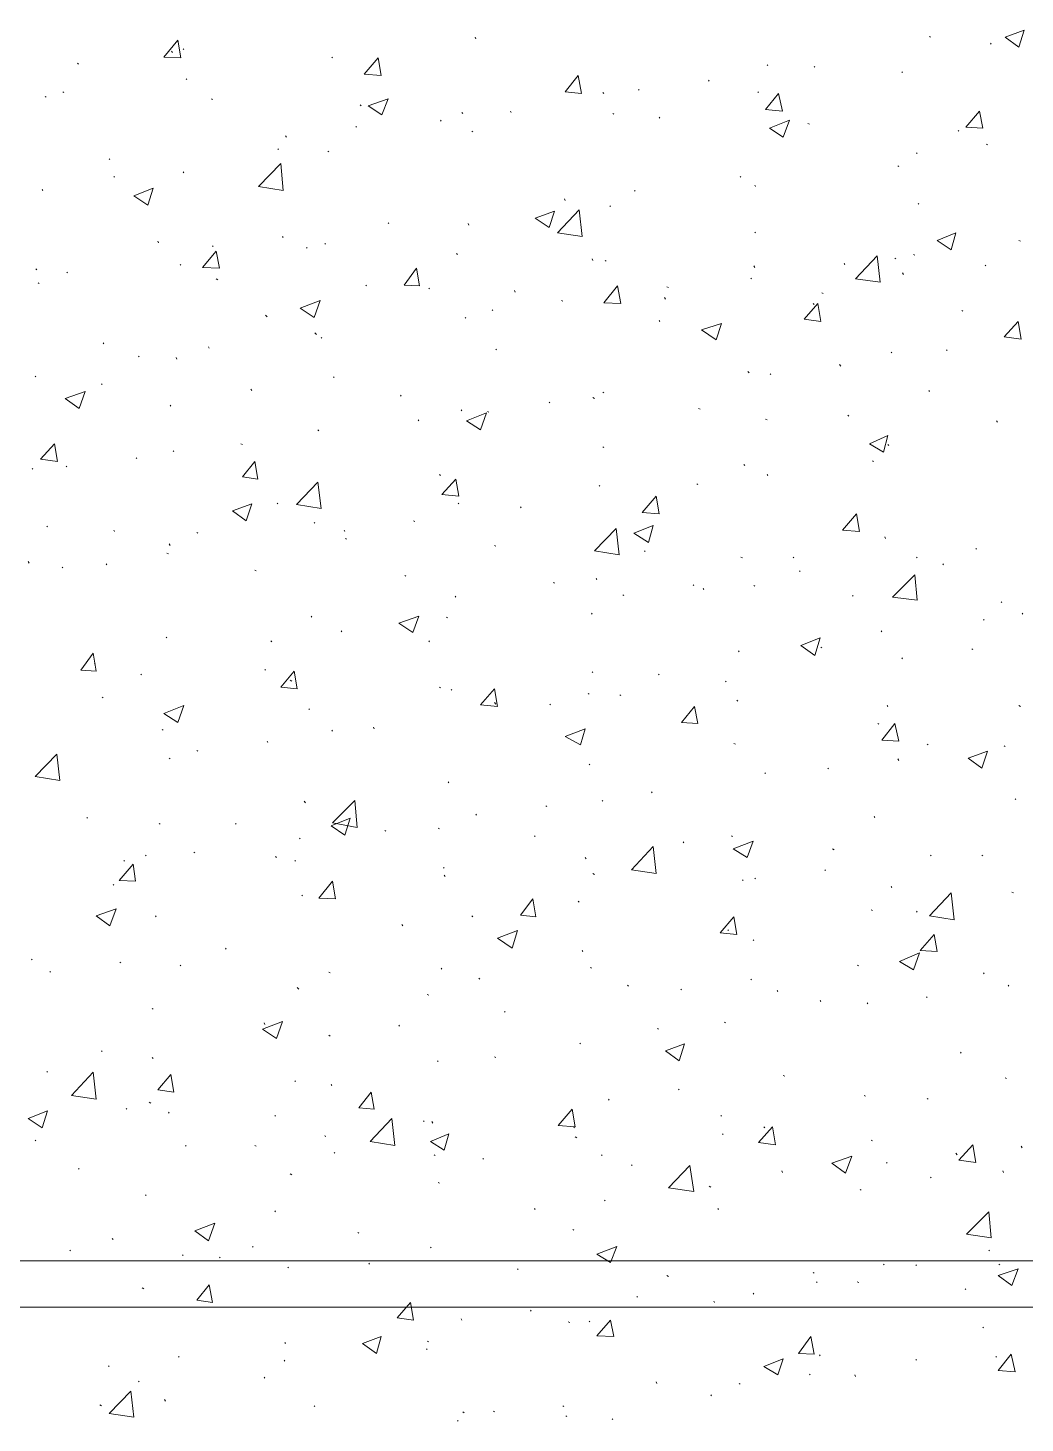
# Model space of a CAD drawing. Header units: millimetres. Extents: x 2928 to 3112, y 1220 to 1280.
# Drawn here: x 2947.067 to 2949.225, y 1247.495 to 1250.514 of the extents above; entities that cross this region are included whole.
import ezdxf

# ---------------------------------------------------------------- set-up
doc = ezdxf.new("R2010")
doc.units = ezdxf.units.MM

msp = doc.modelspace()

# ---------------------------------------------------------------- linework, layer by layer
at = {"color": 253, "linetype": 'Continuous', "lineweight": 5, "true_color": 0x9a9a9a}
for points in [[(2961.2116, 1241.9003), (2942.08633, 1241.9003), (2942.08633, 1247.74538), (2950.25144, 1247.74538), (2950.25144, 1256.61384), (2942.08633, 1256.61384), (2942.08633, 1261.45224), (2961.2116, 1261.45224), (2961.2116, 1249.1904)], [(2941.98633, 1247.84538), (2950.14978, 1247.84538), (2950.14978, 1256.51384), (2941.98633, 1256.51384)]]:
    msp.add_lwpolyline(points, dxfattribs=at)
at = {"color": 92, "linetype": 'Continuous', "lineweight": 13, "true_color": 0x00b800}
for points in [[(2949.18143, 1250.49375), (2949.2231, 1250.50875), (2949.2231, 1250.50875)], [(2949.21143, 1250.47209), (2949.2231, 1250.50875), (2949.2231, 1250.50875)], [(2947.3614, 1250.45042), (2947.3914, 1250.48709), (2947.3914, 1250.48709)], [(2947.39807, 1250.44875), (2947.3914, 1250.48709), (2947.3914, 1250.48709)], [(2947.40474, 1250.46709), (2947.40307, 1250.46875), (2947.40307, 1250.46875)], [(2948.03641, 1250.49042), (2948.03475, 1250.49375), (2948.03475, 1250.49375)], [(2949.01976, 1250.49375), (2949.01809, 1250.49542), (2949.01809, 1250.49542)], [(2949.15143, 1250.47875), (2949.14976, 1250.48042), (2949.14976, 1250.48042)], [(2949.18143, 1250.49375), (2949.21143, 1250.47209), (2949.21143, 1250.47209)], [(2947.1764, 1250.43542), (2947.17473, 1250.43709), (2947.17473, 1250.43709)], [(2947.3614, 1250.45042), (2947.39807, 1250.44875), (2947.39807, 1250.44875)], [(2947.37974, 1250.46042), (2947.37807, 1250.46375), (2947.37807, 1250.46375)], [(2947.72641, 1250.44875), (2947.72474, 1250.45042), (2947.72474, 1250.45042)], [(2947.79474, 1250.41375), (2947.82474, 1250.44875), (2947.82474, 1250.44875)], [(2947.83141, 1250.41042), (2947.82474, 1250.44875), (2947.82474, 1250.44875)], [(2947.79474, 1250.41375), (2947.83141, 1250.41042), (2947.83141, 1250.41042)], [(2948.22975, 1250.37542), (2948.25808, 1250.41042), (2948.25808, 1250.41042)], [(2948.26475, 1250.37208), (2948.25808, 1250.41042), (2948.25808, 1250.41042)], [(2948.66809, 1250.43209), (2948.66642, 1250.43375), (2948.66642, 1250.43375)], [(2948.76976, 1250.42875), (2948.76809, 1250.43042), (2948.76809, 1250.43042)], [(2948.95976, 1250.41709), (2948.95809, 1250.41875), (2948.95809, 1250.41875)], [(2947.4114, 1250.40209), (2947.40974, 1250.40375), (2947.40974, 1250.40375)], [(2948.38975, 1250.37875), (2948.38808, 1250.38042), (2948.38808, 1250.38042)], [(2948.54142, 1250.39875), (2948.53975, 1250.40042), (2948.53975, 1250.40042)], [(2947.1064, 1250.36375), (2947.10473, 1250.36542), (2947.10473, 1250.36542)], [(2947.14473, 1250.37375), (2947.14307, 1250.37542), (2947.14307, 1250.37542)], [(2947.46641, 1250.35875), (2947.46474, 1250.36042), (2947.46474, 1250.36042)], [(2947.78808, 1250.34542), (2947.78641, 1250.34708), (2947.78641, 1250.34708)], [(2947.80308, 1250.34542), (2947.84641, 1250.36042), (2947.84641, 1250.36042)], [(2947.80308, 1250.34542), (2947.83308, 1250.32542), (2947.83308, 1250.32542)], [(2947.83308, 1250.32542), (2947.84641, 1250.36042), (2947.84641, 1250.36042)], [(2948.22975, 1250.37542), (2948.26475, 1250.37208), (2948.26475, 1250.37208)], [(2948.31308, 1250.37208), (2948.31142, 1250.37375), (2948.31142, 1250.37375)], [(2948.64809, 1250.37375), (2948.64642, 1250.37542), (2948.64642, 1250.37542)], [(2948.66309, 1250.33708), (2948.69142, 1250.37208), (2948.69142, 1250.37208)], [(2948.69976, 1250.33375), (2948.69142, 1250.37208), (2948.69142, 1250.37208)], [(2948.00808, 1250.32875), (2948.00641, 1250.33042), (2948.00641, 1250.33042)], [(2948.11308, 1250.33042), (2948.11141, 1250.33375), (2948.11141, 1250.33375)], [(2948.33475, 1250.32708), (2948.33308, 1250.32875), (2948.33308, 1250.32875)], [(2948.43475, 1250.31875), (2948.43309, 1250.32042), (2948.43309, 1250.32042)], [(2948.66309, 1250.33708), (2948.69976, 1250.33375), (2948.69976, 1250.33375)], [(2949.09643, 1250.29875), (2949.12643, 1250.33375), (2949.12643, 1250.33375)], [(2949.1331, 1250.29708), (2949.12643, 1250.33375), (2949.12643, 1250.33375)], [(2947.77808, 1250.29875), (2947.77641, 1250.30042), (2947.77641, 1250.30042)], [(2947.96141, 1250.31208), (2947.95975, 1250.31375), (2947.95975, 1250.31375)], [(2948.02975, 1250.28875), (2948.02808, 1250.29042), (2948.02808, 1250.29042)], [(2948.67142, 1250.29708), (2948.71476, 1250.31375), (2948.71476, 1250.31375)], [(2948.67142, 1250.29708), (2948.70142, 1250.27708), (2948.70142, 1250.27708)], [(2948.70142, 1250.27708), (2948.71476, 1250.31375), (2948.71476, 1250.31375)], [(2948.75809, 1250.30542), (2948.75476, 1250.30708), (2948.75476, 1250.30708)], [(2949.08143, 1250.29042), (2949.07976, 1250.29208), (2949.07976, 1250.29208)], [(2949.09643, 1250.29875), (2949.1331, 1250.29708), (2949.1331, 1250.29708)], [(2947.62641, 1250.27708), (2947.62474, 1250.28042), (2947.62474, 1250.28042)], [(2949.1431, 1250.26042), (2949.14143, 1250.26208), (2949.14143, 1250.26208)], [(2947.24474, 1250.22875), (2947.24307, 1250.23042), (2947.24307, 1250.23042)], [(2947.60974, 1250.25042), (2947.60807, 1250.25208), (2947.60807, 1250.25208)], [(2947.71808, 1250.24542), (2947.71641, 1250.24708), (2947.71641, 1250.24708)], [(2948.99143, 1250.24208), (2948.98976, 1250.24375), (2948.98976, 1250.24375)], [(2947.40474, 1250.20042), (2947.40307, 1250.20208), (2947.40307, 1250.20208)], [(2947.56641, 1250.17042), (2947.61474, 1250.22042), (2947.61474, 1250.22042)], [(2947.61974, 1250.16208), (2947.61474, 1250.22042), (2947.61474, 1250.22042)], [(2948.95143, 1250.21375), (2948.94976, 1250.21542), (2948.94976, 1250.21542)], [(2947.25474, 1250.19042), (2947.25307, 1250.19208), (2947.25307, 1250.19208)], [(2947.2964, 1250.15041), (2947.33807, 1250.16708), (2947.33807, 1250.16708)], [(2947.3264, 1250.13041), (2947.33807, 1250.16708), (2947.33807, 1250.16708)], [(2947.56641, 1250.17042), (2947.61974, 1250.16208), (2947.61974, 1250.16208)], [(2948.60975, 1250.19042), (2948.60809, 1250.19208), (2948.60809, 1250.19208)], [(2948.64142, 1250.17042), (2948.63976, 1250.17375), (2948.63976, 1250.17375)], [(2947.09973, 1250.16208), (2947.09807, 1250.16375), (2947.09807, 1250.16375)], [(2947.2964, 1250.15041), (2947.3264, 1250.13041), (2947.3264, 1250.13041)], [(2948.22975, 1250.14041), (2948.22808, 1250.14375), (2948.22808, 1250.14375)], [(2948.38142, 1250.16041), (2948.37975, 1250.16208), (2948.37975, 1250.16208)], [(2948.16475, 1250.10208), (2948.20642, 1250.11708), (2948.20642, 1250.11708)], [(2948.19475, 1250.08208), (2948.20642, 1250.11708), (2948.20642, 1250.11708)], [(2948.21308, 1250.07041), (2948.25975, 1250.12041), (2948.25975, 1250.12041)], [(2948.26642, 1250.06208), (2948.25975, 1250.12041), (2948.25975, 1250.12041)], [(2948.32808, 1250.12708), (2948.32642, 1250.12875), (2948.32642, 1250.12875)], [(2948.99476, 1250.13208), (2948.99309, 1250.13375), (2948.99309, 1250.13375)], [(2947.84808, 1250.09041), (2947.84641, 1250.09208), (2947.84641, 1250.09208)], [(2948.02141, 1250.08708), (2948.01975, 1250.09041), (2948.01975, 1250.09041)], [(2948.16475, 1250.10208), (2948.19475, 1250.08208), (2948.19475, 1250.08208)], [(2947.34974, 1250.04875), (2947.34807, 1250.05208), (2947.34807, 1250.05208)], [(2947.61974, 1250.06041), (2947.61807, 1250.06208), (2947.61807, 1250.06208)], [(2947.71141, 1250.04541), (2947.70974, 1250.04708), (2947.70974, 1250.04708)], [(2948.21308, 1250.07041), (2948.26642, 1250.06208), (2948.26642, 1250.06208)], [(2948.64142, 1250.07041), (2948.63976, 1250.07208), (2948.63976, 1250.07208)], [(2949.03476, 1250.05375), (2949.07476, 1250.07041), (2949.07476, 1250.07041)], [(2949.03476, 1250.05375), (2949.06476, 1250.03375), (2949.06476, 1250.03375)], [(2949.06476, 1250.03375), (2949.07476, 1250.07041), (2949.07476, 1250.07041)], [(2949.21476, 1250.05208), (2949.21143, 1250.05375), (2949.21143, 1250.05375)], [(2947.44474, 1249.99541), (2947.47474, 1250.03041), (2947.47474, 1250.03041)], [(2947.46807, 1250.04041), (2947.46641, 1250.04208), (2947.46641, 1250.04208)], [(2947.48141, 1249.99375), (2947.47474, 1250.03041), (2947.47474, 1250.03041)], [(2947.67141, 1250.03708), (2947.66974, 1250.03875), (2947.66974, 1250.03875)], [(2947.99641, 1250.02375), (2947.99475, 1250.02541), (2947.99475, 1250.02541)], [(2948.28975, 1250.01041), (2948.28808, 1250.01375), (2948.28808, 1250.01375)], [(2948.85809, 1249.97041), (2948.90476, 1250.02041), (2948.90476, 1250.02041)], [(2948.91143, 1249.96375), (2948.90476, 1250.02041), (2948.90476, 1250.02041)], [(2948.94476, 1250.01375), (2948.94309, 1250.01541), (2948.94309, 1250.01541)], [(2948.98643, 1250.02208), (2948.98309, 1250.02375), (2948.98309, 1250.02375)], [(2947.0864, 1249.99041), (2947.08473, 1249.99208), (2947.08473, 1249.99208)], [(2947.15307, 1249.98375), (2947.1514, 1249.98541), (2947.1514, 1249.98541)], [(2947.39807, 1250.00041), (2947.3964, 1250.00208), (2947.3964, 1250.00208)], [(2947.44474, 1249.99541), (2947.48141, 1249.99375), (2947.48141, 1249.99375)], [(2947.88141, 1249.95708), (2947.90808, 1249.99375), (2947.90808, 1249.99375)], [(2947.91474, 1249.95541), (2947.90808, 1249.99375), (2947.90808, 1249.99375)], [(2948.31808, 1250.00875), (2948.31642, 1250.01041), (2948.31642, 1250.01041)], [(2948.63976, 1249.99541), (2948.63809, 1249.99875), (2948.63809, 1249.99875)], [(2948.83476, 1250.00208), (2948.83309, 1250.00375), (2948.83309, 1250.00375)], [(2948.96143, 1249.98041), (2948.95976, 1249.98375), (2948.95976, 1249.98375)], [(2949.13976, 1249.99875), (2949.1381, 1250.00041), (2949.1381, 1250.00041)], [(2947.0914, 1249.96041), (2947.08973, 1249.96208), (2947.08973, 1249.96208)], [(2947.47807, 1249.96875), (2947.47474, 1249.97041), (2947.47474, 1249.97041)], [(2947.79974, 1249.95541), (2947.79808, 1249.95708), (2947.79808, 1249.95708)], [(2947.88141, 1249.95708), (2947.91474, 1249.95541), (2947.91474, 1249.95541)], [(2948.31308, 1249.91874), (2948.34308, 1249.95541), (2948.34308, 1249.95541)], [(2948.34975, 1249.91708), (2948.34308, 1249.95541), (2948.34308, 1249.95541)], [(2948.45309, 1249.95208), (2948.44975, 1249.95375), (2948.44975, 1249.95375)], [(2948.63309, 1249.97041), (2948.63142, 1249.97208), (2948.63142, 1249.97208)], [(2948.85809, 1249.97041), (2948.91143, 1249.96375), (2948.91143, 1249.96375)], [(2947.65641, 1249.90708), (2947.69974, 1249.92374), (2947.69974, 1249.92374)], [(2947.68641, 1249.88708), (2947.69974, 1249.92374), (2947.69974, 1249.92374)], [(2947.93641, 1249.94875), (2947.93475, 1249.95041), (2947.93475, 1249.95041)], [(2948.12141, 1249.94208), (2948.11975, 1249.94541), (2948.11975, 1249.94541)], [(2948.22475, 1249.92208), (2948.22142, 1249.92374), (2948.22142, 1249.92374)], [(2948.31975, 1249.92541), (2948.31808, 1249.92708), (2948.31808, 1249.92708)], [(2948.44642, 1249.92708), (2948.44475, 1249.93041), (2948.44475, 1249.93041)], [(2948.78809, 1249.93875), (2948.78476, 1249.94041), (2948.78476, 1249.94041)], [(2947.65641, 1249.90708), (2947.68641, 1249.88708), (2947.68641, 1249.88708)], [(2948.07308, 1249.90208), (2948.07141, 1249.90374), (2948.07141, 1249.90374)], [(2948.31308, 1249.91874), (2948.34975, 1249.91708), (2948.34975, 1249.91708)], [(2948.74642, 1249.88374), (2948.77642, 1249.91708), (2948.77642, 1249.91708)], [(2948.76809, 1249.91541), (2948.76642, 1249.91708), (2948.76642, 1249.91708)], [(2948.78309, 1249.87874), (2948.77642, 1249.91708), (2948.77642, 1249.91708)], [(2949.08976, 1249.90041), (2949.08809, 1249.90208), (2949.08809, 1249.90208)], [(2947.58474, 1249.88874), (2947.58141, 1249.89208), (2947.58141, 1249.89208)], [(2948.01475, 1249.88541), (2948.01308, 1249.88708), (2948.01308, 1249.88708)], [(2948.43475, 1249.87874), (2948.43309, 1249.88041), (2948.43309, 1249.88041)], [(2948.52475, 1249.86041), (2948.56809, 1249.87374), (2948.56809, 1249.87374)], [(2948.55642, 1249.83874), (2948.56809, 1249.87374), (2948.56809, 1249.87374)], [(2948.74642, 1249.88374), (2948.78309, 1249.87874), (2948.78309, 1249.87874)], [(2949.17976, 1249.84541), (2949.20976, 1249.87874), (2949.20976, 1249.87874)], [(2949.21643, 1249.84041), (2949.20976, 1249.87874), (2949.20976, 1249.87874)], [(2947.69141, 1249.85041), (2947.68807, 1249.85374), (2947.68807, 1249.85374)], [(2947.70308, 1249.84208), (2947.70141, 1249.84374), (2947.70141, 1249.84374)], [(2948.52475, 1249.86041), (2948.55642, 1249.83874), (2948.55642, 1249.83874)], [(2949.17976, 1249.84541), (2949.21643, 1249.84041), (2949.21643, 1249.84041)], [(2947.2314, 1249.83041), (2947.22974, 1249.83208), (2947.22974, 1249.83208)], [(2947.30807, 1249.80208), (2947.3064, 1249.80374), (2947.3064, 1249.80374)], [(2947.45974, 1249.82041), (2947.45807, 1249.82374), (2947.45807, 1249.82374)], [(2948.08141, 1249.81708), (2948.07975, 1249.81874), (2948.07975, 1249.81874)], [(2948.93643, 1249.81041), (2948.93476, 1249.81208), (2948.93476, 1249.81208)], [(2949.05643, 1249.81541), (2949.05476, 1249.81708), (2949.05476, 1249.81708)], [(2947.38974, 1249.79708), (2947.38807, 1249.80041), (2947.38807, 1249.80041)], [(2948.82642, 1249.78208), (2948.82309, 1249.78541), (2948.82309, 1249.78541)], [(2947.08473, 1249.75874), (2947.08307, 1249.76041), (2947.08307, 1249.76041)], [(2947.22807, 1249.74208), (2947.2264, 1249.74374), (2947.2264, 1249.74374)], [(2947.72974, 1249.75708), (2947.72808, 1249.75874), (2947.72808, 1249.75874)], [(2948.62809, 1249.76708), (2948.62475, 1249.77041), (2948.62475, 1249.77041)], [(2948.67476, 1249.76374), (2948.67309, 1249.76541), (2948.67309, 1249.76541)], [(2947.14807, 1249.71208), (2947.1914, 1249.72708), (2947.1914, 1249.72708)], [(2947.14807, 1249.71208), (2947.17807, 1249.69041), (2947.17807, 1249.69041)], [(2947.17807, 1249.69041), (2947.1914, 1249.72708), (2947.1914, 1249.72708)], [(2947.55141, 1249.72874), (2947.54974, 1249.73208), (2947.54974, 1249.73208)], [(2947.87474, 1249.71708), (2947.87308, 1249.71874), (2947.87308, 1249.71874)], [(2948.29308, 1249.71208), (2948.28975, 1249.71374), (2948.28975, 1249.71374)], [(2948.31308, 1249.72374), (2948.31142, 1249.72541), (2948.31142, 1249.72541)], [(2949.01809, 1249.72708), (2949.01643, 1249.72874), (2949.01643, 1249.72874)], [(2947.3764, 1249.69541), (2947.37474, 1249.69708), (2947.37474, 1249.69708)], [(2948.00641, 1249.68541), (2948.00475, 1249.68707), (2948.00475, 1249.68707)], [(2948.06475, 1249.68207), (2948.06141, 1249.68374), (2948.06141, 1249.68374)], [(2948.19642, 1249.70208), (2948.19475, 1249.70374), (2948.19475, 1249.70374)], [(2948.52142, 1249.68874), (2948.51809, 1249.69041), (2948.51809, 1249.69041)], [(2947.91308, 1249.66374), (2947.91141, 1249.66541), (2947.91141, 1249.66541)], [(2948.01641, 1249.66374), (2948.05975, 1249.68041), (2948.05975, 1249.68041)], [(2948.01641, 1249.66374), (2948.04641, 1249.64374), (2948.04641, 1249.64374)], [(2948.04641, 1249.64374), (2948.05975, 1249.68041), (2948.05975, 1249.68041)], [(2948.66642, 1249.66541), (2948.66309, 1249.66707), (2948.66309, 1249.66707)], [(2948.84309, 1249.67374), (2948.84142, 1249.67541), (2948.84142, 1249.67541)], [(2949.16476, 1249.66041), (2949.1631, 1249.66374), (2949.1631, 1249.66374)], [(2947.69641, 1249.64207), (2947.69474, 1249.64374), (2947.69474, 1249.64374)], [(2948.88809, 1249.61374), (2948.92809, 1249.63207), (2948.92809, 1249.63207)], [(2948.91809, 1249.59541), (2948.92809, 1249.63207), (2948.92809, 1249.63207)], [(2947.09473, 1249.58041), (2947.12473, 1249.61374), (2947.12473, 1249.61374)], [(2947.1314, 1249.57541), (2947.12473, 1249.61374), (2947.12473, 1249.61374)], [(2947.38307, 1249.59707), (2947.3814, 1249.59874), (2947.3814, 1249.59874)], [(2947.53141, 1249.61207), (2947.52807, 1249.61374), (2947.52807, 1249.61374)], [(2948.31308, 1249.60541), (2948.31142, 1249.60707), (2948.31142, 1249.60707)], [(2948.88809, 1249.61374), (2948.91809, 1249.59541), (2948.91809, 1249.59541)], [(2948.92976, 1249.61041), (2948.92809, 1249.61207), (2948.92809, 1249.61207)], [(2947.07807, 1249.55874), (2947.0764, 1249.56041), (2947.0764, 1249.56041)], [(2947.09473, 1249.58041), (2947.1314, 1249.57541), (2947.1314, 1249.57541)], [(2947.1514, 1249.56374), (2947.14973, 1249.56541), (2947.14973, 1249.56541)], [(2947.30307, 1249.58207), (2947.3014, 1249.58374), (2947.3014, 1249.58374)], [(2947.53141, 1249.54207), (2947.55807, 1249.57541), (2947.55807, 1249.57541)], [(2947.56474, 1249.53707), (2947.55807, 1249.57541), (2947.55807, 1249.57541)], [(2948.61809, 1249.56707), (2948.61642, 1249.56874), (2948.61642, 1249.56874)], [(2948.89643, 1249.57541), (2948.89476, 1249.57707), (2948.89476, 1249.57707)], [(2947.53141, 1249.54207), (2947.56474, 1249.53707), (2947.56474, 1249.53707)], [(2947.64807, 1249.48207), (2947.69474, 1249.53041), (2947.69474, 1249.53041)], [(2947.70141, 1249.47374), (2947.69474, 1249.53041), (2947.69474, 1249.53041)], [(2947.95975, 1249.54541), (2947.95808, 1249.54707), (2947.95808, 1249.54707)], [(2947.96308, 1249.50374), (2947.99308, 1249.53707), (2947.99308, 1249.53707)], [(2947.99975, 1249.50041), (2947.99308, 1249.53707), (2947.99308, 1249.53707)], [(2948.66809, 1249.54541), (2948.66642, 1249.54707), (2948.66642, 1249.54707)], [(2947.96308, 1249.50374), (2947.99975, 1249.50041), (2947.99975, 1249.50041)], [(2948.30475, 1249.52207), (2948.30308, 1249.52374), (2948.30308, 1249.52374)], [(2948.39642, 1249.46541), (2948.42642, 1249.50041), (2948.42642, 1249.50041)], [(2948.43309, 1249.46207), (2948.42642, 1249.50041), (2948.42642, 1249.50041)], [(2948.51642, 1249.52541), (2948.51475, 1249.52707), (2948.51475, 1249.52707)], [(2947.50974, 1249.46874), (2947.55141, 1249.48374), (2947.55141, 1249.48374)], [(2947.53974, 1249.44707), (2947.55141, 1249.48374), (2947.55141, 1249.48374)], [(2947.60807, 1249.48374), (2947.60641, 1249.48541), (2947.60641, 1249.48541)], [(2947.64807, 1249.48207), (2947.70141, 1249.47374), (2947.70141, 1249.47374)], [(2947.99975, 1249.48374), (2947.99808, 1249.48541), (2947.99808, 1249.48541)], [(2948.13475, 1249.47541), (2948.13308, 1249.47707), (2948.13308, 1249.47707)], [(2947.50974, 1249.46874), (2947.53974, 1249.44707), (2947.53974, 1249.44707)], [(2947.68807, 1249.44207), (2947.68641, 1249.44374), (2947.68641, 1249.44374)], [(2947.90474, 1249.4454), (2947.90141, 1249.44707), (2947.90141, 1249.44707)], [(2948.39642, 1249.46541), (2948.43309, 1249.46207), (2948.43309, 1249.46207)], [(2948.82976, 1249.42707), (2948.85976, 1249.46207), (2948.85976, 1249.46207)], [(2948.86643, 1249.42374), (2948.85976, 1249.46207), (2948.85976, 1249.46207)], [(2947.10973, 1249.43374), (2947.10807, 1249.4354), (2947.10807, 1249.4354)], [(2947.25474, 1249.42374), (2947.25307, 1249.42707), (2947.25307, 1249.42707)], [(2947.43474, 1249.4204), (2947.43307, 1249.42207), (2947.43307, 1249.42207)], [(2947.75308, 1249.42374), (2947.75141, 1249.42707), (2947.75141, 1249.42707)], [(2948.29308, 1249.38207), (2948.33975, 1249.4304), (2948.33975, 1249.4304)], [(2948.34642, 1249.37374), (2948.33975, 1249.4304), (2948.33975, 1249.4304)], [(2948.37808, 1249.4204), (2948.41975, 1249.43707), (2948.41975, 1249.43707)], [(2948.37808, 1249.4204), (2948.40975, 1249.4004), (2948.40975, 1249.4004)], [(2948.40975, 1249.4004), (2948.41975, 1249.43707), (2948.41975, 1249.43707)], [(2948.82976, 1249.42707), (2948.86643, 1249.42374), (2948.86643, 1249.42374)], [(2948.92309, 1249.40874), (2948.92143, 1249.41207), (2948.92143, 1249.41207)], [(2947.37474, 1249.39374), (2947.37307, 1249.39707), (2947.37307, 1249.39707)], [(2947.75641, 1249.40707), (2947.75474, 1249.40874), (2947.75474, 1249.40874)], [(2948.07975, 1249.39207), (2948.07641, 1249.39374), (2948.07641, 1249.39374)], [(2948.29308, 1249.38207), (2948.34642, 1249.37374), (2948.34642, 1249.37374)], [(2948.40309, 1249.3804), (2948.40142, 1249.38207), (2948.40142, 1249.38207)], [(2949.11976, 1249.3854), (2949.1181, 1249.38707), (2949.1181, 1249.38707)], [(2947.06973, 1249.3554), (2947.06807, 1249.35874), (2947.06807, 1249.35874)], [(2947.23807, 1249.35207), (2947.2364, 1249.35374), (2947.2364, 1249.35374)], [(2947.3714, 1249.3754), (2947.36807, 1249.37707), (2947.36807, 1249.37707)], [(2948.61309, 1249.36707), (2948.60975, 1249.36874), (2948.60975, 1249.36874)], [(2948.72476, 1249.36707), (2948.72309, 1249.36874), (2948.72309, 1249.36874)], [(2948.99143, 1249.36707), (2948.98976, 1249.36874), (2948.98976, 1249.36874)], [(2949.04809, 1249.35207), (2949.04643, 1249.35374), (2949.04643, 1249.35374)], [(2947.14307, 1249.3454), (2947.1414, 1249.34707), (2947.1414, 1249.34707)], [(2947.56141, 1249.33874), (2947.55807, 1249.3404), (2947.55807, 1249.3404)], [(2947.88474, 1249.32707), (2947.88308, 1249.32874), (2947.88308, 1249.32874)], [(2948.29808, 1249.3204), (2948.29642, 1249.32207), (2948.29642, 1249.32207)], [(2948.73809, 1249.33707), (2948.73642, 1249.33874), (2948.73642, 1249.33874)], [(2948.93809, 1249.28207), (2948.98643, 1249.3304), (2948.98643, 1249.3304)], [(2948.99143, 1249.2754), (2948.98643, 1249.3304), (2948.98643, 1249.3304)], [(2948.20642, 1249.31207), (2948.20475, 1249.31374), (2948.20475, 1249.31374)], [(2948.50809, 1249.30707), (2948.50642, 1249.30874), (2948.50642, 1249.30874)], [(2948.52975, 1249.29874), (2948.52809, 1249.3004), (2948.52809, 1249.3004)], [(2948.63976, 1249.3054), (2948.63809, 1249.30707), (2948.63809, 1249.30707)], [(2947.99308, 1249.28207), (2947.99141, 1249.28374), (2947.99141, 1249.28374)], [(2948.35642, 1249.2854), (2948.35475, 1249.28707), (2948.35475, 1249.28707)], [(2948.85309, 1249.28374), (2948.85142, 1249.2854), (2948.85142, 1249.2854)], [(2948.93809, 1249.28207), (2948.99143, 1249.2754), (2948.99143, 1249.2754)], [(2949.17476, 1249.2704), (2949.1731, 1249.27207), (2949.1731, 1249.27207)], [(2947.68141, 1249.23874), (2947.67974, 1249.2404), (2947.67974, 1249.2404)], [(2947.86974, 1249.2254), (2947.91308, 1249.2404), (2947.91308, 1249.2404)], [(2947.89974, 1249.2054), (2947.91308, 1249.2404), (2947.91308, 1249.2404)], [(2947.97475, 1249.23707), (2947.97308, 1249.23874), (2947.97308, 1249.23874)], [(2948.28808, 1249.2454), (2948.28642, 1249.24707), (2948.28642, 1249.24707)], [(2949.13643, 1249.23207), (2949.13476, 1249.23374), (2949.13476, 1249.23374)], [(2949.21976, 1249.2454), (2949.2181, 1249.24707), (2949.2181, 1249.24707)], [(2947.74641, 1249.20707), (2947.74474, 1249.20873), (2947.74474, 1249.20873)], [(2947.86974, 1249.2254), (2947.89974, 1249.2054), (2947.89974, 1249.2054)], [(2948.91476, 1249.20707), (2948.91309, 1249.20873), (2948.91309, 1249.20873)], [(2947.36807, 1249.19373), (2947.3664, 1249.1954), (2947.3664, 1249.1954)], [(2947.59474, 1249.1854), (2947.59307, 1249.18707), (2947.59307, 1249.18707)], [(2947.93641, 1249.1854), (2947.93475, 1249.18707), (2947.93475, 1249.18707)], [(2948.73976, 1249.17707), (2948.78142, 1249.19373), (2948.78142, 1249.19373)], [(2948.73976, 1249.17707), (2948.76976, 1249.1554), (2948.76976, 1249.1554)], [(2948.76976, 1249.1554), (2948.78142, 1249.19373), (2948.78142, 1249.19373)], [(2948.78476, 1249.17207), (2948.78309, 1249.17373), (2948.78309, 1249.17373)], [(2949.11143, 1249.16873), (2949.10976, 1249.1704), (2949.10976, 1249.1704)], [(2947.1814, 1249.12373), (2947.20807, 1249.1604), (2947.20807, 1249.1604)], [(2947.21473, 1249.12207), (2947.20807, 1249.1604), (2947.20807, 1249.1604)], [(2947.21307, 1249.13707), (2947.2114, 1249.13873), (2947.2114, 1249.13873)], [(2948.60642, 1249.16373), (2948.60475, 1249.1654), (2948.60475, 1249.1654)], [(2948.95976, 1249.14873), (2948.95809, 1249.1504), (2948.95809, 1249.1504)], [(2947.1814, 1249.12373), (2947.21473, 1249.12207), (2947.21473, 1249.12207)], [(2947.31307, 1249.11373), (2947.3114, 1249.1154), (2947.3114, 1249.1154)], [(2947.58141, 1249.12373), (2947.57974, 1249.1254), (2947.57974, 1249.1254)], [(2947.61474, 1249.08707), (2947.64307, 1249.12207), (2947.64307, 1249.12207)], [(2947.64974, 1249.08373), (2947.64307, 1249.12207), (2947.64307, 1249.12207)], [(2948.28975, 1249.11873), (2948.28808, 1249.1204), (2948.28808, 1249.1204)], [(2948.43309, 1249.11373), (2948.43142, 1249.1154), (2948.43142, 1249.1154)], [(2947.61474, 1249.08707), (2947.64974, 1249.08373), (2947.64974, 1249.08373)], [(2947.63807, 1249.1004), (2947.63474, 1249.10207), (2947.63474, 1249.10207)], [(2947.95975, 1249.0854), (2947.95808, 1249.08707), (2947.95808, 1249.08707)], [(2947.98475, 1249.0804), (2947.98308, 1249.08207), (2947.98308, 1249.08207)], [(2948.04641, 1249.04873), (2948.07641, 1249.08373), (2948.07641, 1249.08373)], [(2948.08308, 1249.0454), (2948.07641, 1249.08373), (2948.07641, 1249.08373)], [(2948.57809, 1249.09873), (2948.57642, 1249.1004), (2948.57642, 1249.1004)], [(2947.22974, 1249.06373), (2947.22807, 1249.0654), (2947.22807, 1249.0654)], [(2948.04641, 1249.04873), (2948.08308, 1249.0454), (2948.08308, 1249.0454)], [(2948.07975, 1249.0504), (2948.07641, 1249.05373), (2948.07641, 1249.05373)], [(2948.19808, 1249.04873), (2948.19642, 1249.0504), (2948.19642, 1249.0504)], [(2948.28142, 1249.07207), (2948.27975, 1249.07373), (2948.27975, 1249.07373)], [(2948.34975, 1249.06873), (2948.34808, 1249.0704), (2948.34808, 1249.0704)], [(2948.60309, 1249.05707), (2948.60142, 1249.05873), (2948.60142, 1249.05873)], [(2947.3614, 1249.0304), (2947.40474, 1249.04707), (2947.40474, 1249.04707)], [(2947.3614, 1249.0304), (2947.3914, 1249.0104), (2947.3914, 1249.0104)], [(2947.3914, 1249.0104), (2947.40474, 1249.04707), (2947.40474, 1249.04707)], [(2947.67641, 1249.03873), (2947.67474, 1249.0404), (2947.67474, 1249.0404)], [(2948.48142, 1249.0104), (2948.50975, 1249.0454), (2948.50975, 1249.0454)], [(2948.51642, 1249.00873), (2948.50975, 1249.0454), (2948.50975, 1249.0454)], [(2948.92809, 1249.0454), (2948.92643, 1249.04707), (2948.92643, 1249.04707)], [(2949.21476, 1249.0454), (2949.21143, 1249.04707), (2949.21143, 1249.04707)], [(2947.35974, 1248.99373), (2947.35807, 1248.9954), (2947.35807, 1248.9954)], [(2947.72641, 1248.99206), (2947.72474, 1248.99373), (2947.72474, 1248.99373)], [(2947.81641, 1248.99707), (2947.81474, 1249.0004), (2947.81474, 1249.0004)], [(2948.22975, 1248.9804), (2948.27308, 1248.99707), (2948.27308, 1248.99707)], [(2948.26308, 1248.96206), (2948.27308, 1248.99707), (2948.27308, 1248.99707)], [(2948.48142, 1249.0104), (2948.51642, 1249.00873), (2948.51642, 1249.00873)], [(2948.90809, 1249.00707), (2948.90643, 1249.00873), (2948.90643, 1249.00873)], [(2948.91476, 1248.97206), (2948.94309, 1249.00873), (2948.94309, 1249.00873)], [(2948.95143, 1248.9704), (2948.94309, 1249.00873), (2948.94309, 1249.00873)], [(2947.58641, 1248.96706), (2947.58474, 1248.9704), (2947.58474, 1248.9704)], [(2948.22975, 1248.9804), (2948.26308, 1248.96206), (2948.26308, 1248.96206)], [(2948.59809, 1248.96373), (2948.59475, 1248.9654), (2948.59475, 1248.9654)], [(2948.91476, 1248.97206), (2948.95143, 1248.9704), (2948.95143, 1248.9704)], [(2949.01476, 1248.96206), (2949.01309, 1248.96373), (2949.01309, 1248.96373)], [(2949.18143, 1248.95873), (2949.17976, 1248.9604), (2949.17976, 1248.9604)], [(2947.08307, 1248.89373), (2947.12973, 1248.94206), (2947.12973, 1248.94206)], [(2947.1364, 1248.8854), (2947.12973, 1248.94206), (2947.12973, 1248.94206)], [(2947.37474, 1248.93206), (2947.37307, 1248.93373), (2947.37307, 1248.93373)], [(2947.43474, 1248.94873), (2947.43307, 1248.9504), (2947.43307, 1248.9504)], [(2948.95143, 1248.92873), (2948.94976, 1248.93206), (2948.94976, 1248.93206)], [(2949.10143, 1248.93373), (2949.1431, 1248.94873), (2949.1431, 1248.94873)], [(2949.10143, 1248.93373), (2949.13143, 1248.91206), (2949.13143, 1248.91206)], [(2949.13143, 1248.91206), (2949.1431, 1248.94873), (2949.1431, 1248.94873)], [(2948.28308, 1248.91873), (2948.28142, 1248.9204), (2948.28142, 1248.9204)], [(2948.66309, 1248.9004), (2948.66142, 1248.90206), (2948.66142, 1248.90206)], [(2948.79976, 1248.9104), (2948.79809, 1248.91206), (2948.79809, 1248.91206)], [(2947.08307, 1248.89373), (2947.1364, 1248.8854), (2947.1364, 1248.8854)], [(2947.97808, 1248.8804), (2947.97641, 1248.88206), (2947.97641, 1248.88206)], [(2947.66807, 1248.83706), (2947.66474, 1248.8404), (2947.66474, 1248.8404)], [(2947.72641, 1248.79373), (2947.77474, 1248.84206), (2947.77474, 1248.84206)], [(2947.77974, 1248.78373), (2947.77474, 1248.84206), (2947.77474, 1248.84206)], [(2948.31142, 1248.8404), (2948.30975, 1248.84206), (2948.30975, 1248.84206)], [(2948.41809, 1248.85873), (2948.41642, 1248.8604), (2948.41642, 1248.8604)], [(2949.20476, 1248.84373), (2949.2031, 1248.8454), (2949.2031, 1248.8454)], [(2948.03808, 1248.8104), (2948.03641, 1248.81206), (2948.03641, 1248.81206)], [(2948.18975, 1248.82873), (2948.18808, 1248.8304), (2948.18808, 1248.8304)], [(2948.89976, 1248.8054), (2948.89809, 1248.80706), (2948.89809, 1248.80706)], [(2947.1964, 1248.80373), (2947.19473, 1248.8054), (2947.19473, 1248.8054)], [(2947.35307, 1248.7904), (2947.3514, 1248.79206), (2947.3514, 1248.79206)], [(2947.51807, 1248.7904), (2947.51641, 1248.79206), (2947.51641, 1248.79206)], [(2947.72308, 1248.78706), (2947.76474, 1248.80373), (2947.76474, 1248.80373)], [(2947.72308, 1248.78706), (2947.75308, 1248.76706), (2947.75308, 1248.76706)], [(2947.72641, 1248.79373), (2947.77974, 1248.78373), (2947.77974, 1248.78373)], [(2947.75308, 1248.76706), (2947.76474, 1248.80373), (2947.76474, 1248.80373)], [(2947.84141, 1248.7754), (2947.83974, 1248.77706), (2947.83974, 1248.77706)], [(2947.95808, 1248.7804), (2947.95475, 1248.78206), (2947.95475, 1248.78206)], [(2947.65641, 1248.75873), (2947.65474, 1248.76039), (2947.65474, 1248.76039)], [(2948.16475, 1248.76373), (2948.16308, 1248.7654), (2948.16308, 1248.7654)], [(2948.48642, 1248.75039), (2948.48475, 1248.75206), (2948.48475, 1248.75206)], [(2948.59142, 1248.76373), (2948.58975, 1248.7654), (2948.58975, 1248.7654)], [(2948.59309, 1248.73706), (2948.63642, 1248.75373), (2948.63642, 1248.75373)], [(2948.62309, 1248.71873), (2948.63642, 1248.75373), (2948.63642, 1248.75373)], [(2947.32307, 1248.72206), (2947.3214, 1248.72373), (2947.3214, 1248.72373)], [(2947.42807, 1248.72873), (2947.4264, 1248.73039), (2947.4264, 1248.73039)], [(2947.60474, 1248.71873), (2947.60307, 1248.72039), (2947.60307, 1248.72039)], [(2948.27475, 1248.71539), (2948.27308, 1248.71873), (2948.27308, 1248.71873)], [(2948.37308, 1248.69206), (2948.41975, 1248.74206), (2948.41975, 1248.74206)], [(2948.42642, 1248.68373), (2948.41975, 1248.74206), (2948.41975, 1248.74206)], [(2948.59309, 1248.73706), (2948.62309, 1248.71873), (2948.62309, 1248.71873)], [(2948.81142, 1248.73539), (2948.80809, 1248.73706), (2948.80809, 1248.73706)], [(2949.02143, 1248.72206), (2949.01976, 1248.72373), (2949.01976, 1248.72373)], [(2949.1331, 1248.72206), (2949.13143, 1248.72373), (2949.13143, 1248.72373)], [(2947.26474, 1248.66873), (2947.29474, 1248.70373), (2947.29474, 1248.70373)], [(2947.2764, 1248.71039), (2947.27474, 1248.71206), (2947.27474, 1248.71206)], [(2947.29974, 1248.66706), (2947.29474, 1248.70373), (2947.29474, 1248.70373)], [(2947.64641, 1248.71039), (2947.64474, 1248.71206), (2947.64474, 1248.71206)], [(2947.96808, 1248.69539), (2947.96641, 1248.69706), (2947.96641, 1248.69706)], [(2948.37308, 1248.69206), (2948.42642, 1248.68373), (2948.42642, 1248.68373)], [(2948.79309, 1248.69039), (2948.79142, 1248.69206), (2948.79142, 1248.69206)], [(2947.25307, 1248.65873), (2947.2514, 1248.66039), (2947.2514, 1248.66039)], [(2947.26474, 1248.66873), (2947.29974, 1248.66706), (2947.29974, 1248.66706)], [(2947.69641, 1248.63039), (2947.72641, 1248.66706), (2947.72641, 1248.66706)], [(2947.73308, 1248.62873), (2947.72641, 1248.66706), (2947.72641, 1248.66706)], [(2947.96975, 1248.67706), (2947.96808, 1248.68039), (2947.96808, 1248.68039)], [(2948.29308, 1248.68206), (2948.28975, 1248.68373), (2948.28975, 1248.68373)], [(2948.61475, 1248.66873), (2948.61309, 1248.67039), (2948.61309, 1248.67039)], [(2948.64142, 1248.67206), (2948.63976, 1248.67373), (2948.63976, 1248.67373)], [(2948.93643, 1248.65373), (2948.93476, 1248.65539), (2948.93476, 1248.65539)], [(2947.66141, 1248.63539), (2947.65974, 1248.63706), (2947.65974, 1248.63706)], [(2947.69641, 1248.63039), (2947.73308, 1248.62873), (2947.73308, 1248.62873)], [(2948.13308, 1248.59373), (2948.15975, 1248.62873), (2948.15975, 1248.62873)], [(2948.16642, 1248.59039), (2948.15975, 1248.62873), (2948.15975, 1248.62873)], [(2949.01809, 1248.59206), (2949.06476, 1248.64206), (2949.06476, 1248.64206)], [(2949.07143, 1248.58373), (2949.06476, 1248.64206), (2949.06476, 1248.64206)], [(2949.19976, 1248.64206), (2949.19643, 1248.64373), (2949.19643, 1248.64373)], [(2947.21473, 1248.59206), (2947.25807, 1248.60706), (2947.25807, 1248.60706)], [(2947.24474, 1248.57039), (2947.25807, 1248.60706), (2947.25807, 1248.60706)], [(2948.25975, 1248.62206), (2948.25808, 1248.62373), (2948.25808, 1248.62373)], [(2948.89476, 1248.60373), (2948.89143, 1248.60539), (2948.89143, 1248.60539)], [(2948.99143, 1248.60039), (2948.98976, 1248.60206), (2948.98976, 1248.60206)], [(2947.21473, 1248.59206), (2947.24474, 1248.57039), (2947.24474, 1248.57039)], [(2947.34474, 1248.59039), (2947.34307, 1248.59206), (2947.34307, 1248.59206)], [(2947.87808, 1248.57039), (2947.87641, 1248.57373), (2947.87641, 1248.57373)], [(2948.02975, 1248.59039), (2948.02808, 1248.59206), (2948.02808, 1248.59206)], [(2948.13308, 1248.59373), (2948.16642, 1248.59039), (2948.16642, 1248.59039)], [(2948.56475, 1248.55539), (2948.59475, 1248.59039), (2948.59475, 1248.59039)], [(2948.60142, 1248.55206), (2948.59475, 1248.59039), (2948.59475, 1248.59039)], [(2949.01809, 1248.59206), (2949.07143, 1248.58373), (2949.07143, 1248.58373)], [(2948.08308, 1248.54373), (2948.12641, 1248.56039), (2948.12641, 1248.56039)], [(2948.08308, 1248.54373), (2948.11475, 1248.52206), (2948.11475, 1248.52206)], [(2948.11475, 1248.52206), (2948.12641, 1248.56039), (2948.12641, 1248.56039)], [(2948.56475, 1248.55539), (2948.60142, 1248.55206), (2948.60142, 1248.55206)], [(2948.58309, 1248.56039), (2948.58142, 1248.56206), (2948.58142, 1248.56206)], [(2948.63809, 1248.53873), (2948.63642, 1248.54039), (2948.63642, 1248.54039)], [(2948.99809, 1248.51706), (2949.02809, 1248.55206), (2949.02809, 1248.55206)], [(2949.03476, 1248.51539), (2949.02809, 1248.55206), (2949.02809, 1248.55206)], [(2947.49641, 1248.52039), (2947.49474, 1248.52206), (2947.49474, 1248.52206)], [(2948.26808, 1248.51539), (2948.26642, 1248.51706), (2948.26642, 1248.51706)], [(2948.95309, 1248.49372), (2948.99643, 1248.51206), (2948.99643, 1248.51206)], [(2948.98309, 1248.47539), (2948.99643, 1248.51206), (2948.99643, 1248.51206)], [(2948.99809, 1248.51706), (2949.03476, 1248.51539), (2949.03476, 1248.51539)], [(2947.0764, 1248.49706), (2947.07473, 1248.49872), (2947.07473, 1248.49872)], [(2947.26807, 1248.49039), (2947.2664, 1248.49206), (2947.2664, 1248.49206)], [(2947.39807, 1248.48372), (2947.3964, 1248.48539), (2947.3964, 1248.48539)], [(2947.96308, 1248.47706), (2947.96141, 1248.47872), (2947.96141, 1248.47872)], [(2948.28642, 1248.47872), (2948.28475, 1248.48039), (2948.28475, 1248.48039)], [(2948.86476, 1248.48372), (2948.86143, 1248.48539), (2948.86143, 1248.48539)], [(2948.95309, 1248.49372), (2948.98309, 1248.47539), (2948.98309, 1248.47539)], [(2947.1164, 1248.47039), (2947.11473, 1248.47206), (2947.11473, 1248.47206)], [(2947.72141, 1248.46872), (2947.71808, 1248.47039), (2947.71808, 1248.47039)], [(2948.04475, 1248.45539), (2948.04308, 1248.45706), (2948.04308, 1248.45706)], [(2948.63309, 1248.45372), (2948.63142, 1248.45539), (2948.63142, 1248.45539)], [(2949.13643, 1248.46706), (2949.13476, 1248.46872), (2949.13476, 1248.46872)], [(2947.65307, 1248.43372), (2947.64974, 1248.43706), (2947.64974, 1248.43706)], [(2947.93475, 1248.42039), (2947.93141, 1248.42206), (2947.93141, 1248.42206)], [(2948.36642, 1248.44039), (2948.36475, 1248.44206), (2948.36475, 1248.44206)], [(2948.48142, 1248.43206), (2948.47975, 1248.43372), (2948.47975, 1248.43372)], [(2948.68976, 1248.42872), (2948.68809, 1248.43039), (2948.68809, 1248.43039)], [(2949.01309, 1248.41539), (2949.01143, 1248.41706), (2949.01143, 1248.41706)], [(2949.18976, 1248.44039), (2949.1881, 1248.44206), (2949.1881, 1248.44206)], [(2947.33807, 1248.39039), (2947.3364, 1248.39206), (2947.3364, 1248.39206)], [(2948.09975, 1248.38372), (2948.09808, 1248.38539), (2948.09808, 1248.38539)], [(2948.78309, 1248.40706), (2948.78142, 1248.40872), (2948.78142, 1248.40872)], [(2948.88476, 1248.40206), (2948.88309, 1248.40372), (2948.88309, 1248.40372)], [(2947.57474, 1248.34706), (2947.61807, 1248.36372), (2947.61807, 1248.36372)], [(2947.57974, 1248.35706), (2947.57807, 1248.36039), (2947.57807, 1248.36039)], [(2947.60474, 1248.32706), (2947.61807, 1248.36372), (2947.61807, 1248.36372)], [(2947.87141, 1248.35372), (2947.86974, 1248.35539), (2947.86974, 1248.35539)], [(2948.57642, 1248.36039), (2948.57475, 1248.36206), (2948.57475, 1248.36206)], [(2947.57474, 1248.34706), (2947.60474, 1248.32706), (2947.60474, 1248.32706)], [(2947.72141, 1248.33206), (2947.71808, 1248.33372), (2947.71808, 1248.33372)], [(2948.43142, 1248.34706), (2948.42975, 1248.34872), (2948.42975, 1248.34872)], [(2947.22807, 1248.29872), (2947.2264, 1248.30039), (2947.2264, 1248.30039)], [(2948.26308, 1248.31539), (2948.26142, 1248.31706), (2948.26142, 1248.31706)], [(2948.44642, 1248.30039), (2948.48809, 1248.31539), (2948.48809, 1248.31539)], [(2948.44642, 1248.30039), (2948.47642, 1248.27872), (2948.47642, 1248.27872)], [(2948.47642, 1248.27872), (2948.48809, 1248.31539), (2948.48809, 1248.31539)], [(2949.08643, 1248.29539), (2949.08476, 1248.29706), (2949.08476, 1248.29706)], [(2947.33807, 1248.28372), (2947.3364, 1248.28539), (2947.3364, 1248.28539)], [(2947.95475, 1248.27705), (2947.95308, 1248.27872), (2947.95308, 1248.27872)], [(2948.07975, 1248.28539), (2948.07641, 1248.28705), (2948.07641, 1248.28705)], [(2947.10973, 1248.25372), (2947.10807, 1248.25539), (2947.10807, 1248.25539)], [(2947.1614, 1248.20372), (2947.20807, 1248.25372), (2947.20807, 1248.25372)], [(2947.21473, 1248.19539), (2947.20807, 1248.25372), (2947.20807, 1248.25372)], [(2947.34807, 1248.21539), (2947.3764, 1248.24872), (2947.3764, 1248.24872)], [(2947.38307, 1248.21039), (2947.3764, 1248.24872), (2947.3764, 1248.24872)], [(2947.64641, 1248.23372), (2947.64474, 1248.23539), (2947.64474, 1248.23539)], [(2948.70476, 1248.24539), (2948.70142, 1248.24705), (2948.70142, 1248.24705)], [(2949.18476, 1248.24039), (2949.18143, 1248.24205), (2949.18143, 1248.24205)], [(2947.1614, 1248.20372), (2947.21473, 1248.19539), (2947.21473, 1248.19539)], [(2947.34807, 1248.21539), (2947.38307, 1248.21039), (2947.38307, 1248.21039)], [(2947.72474, 1248.22539), (2947.72308, 1248.22705), (2947.72308, 1248.22705)], [(2947.78308, 1248.17705), (2947.80974, 1248.21039), (2947.80974, 1248.21039)], [(2947.81641, 1248.17372), (2947.80974, 1248.21039), (2947.80974, 1248.21039)], [(2948.47642, 1248.21539), (2948.47475, 1248.21705), (2948.47475, 1248.21705)], [(2948.87976, 1248.20205), (2948.87643, 1248.20372), (2948.87643, 1248.20372)], [(2947.2814, 1248.17372), (2947.27974, 1248.17539), (2947.27974, 1248.17539)], [(2947.33307, 1248.18705), (2947.32974, 1248.18872), (2947.32974, 1248.18872)], [(2947.78308, 1248.17705), (2947.81641, 1248.17372), (2947.81641, 1248.17372)], [(2948.21475, 1248.13872), (2948.24475, 1248.17372), (2948.24475, 1248.17372)], [(2948.25142, 1248.13539), (2948.24475, 1248.17372), (2948.24475, 1248.17372)], [(2948.32475, 1248.19372), (2948.32308, 1248.19539), (2948.32308, 1248.19539)], [(2949.01476, 1248.19539), (2949.01309, 1248.19705), (2949.01309, 1248.19705)], [(2947.06807, 1248.15372), (2947.10973, 1248.17039), (2947.10973, 1248.17039)], [(2947.06807, 1248.15372), (2947.09807, 1248.13372), (2947.09807, 1248.13372)], [(2947.09807, 1248.13372), (2947.10973, 1248.17039), (2947.10973, 1248.17039)], [(2947.37307, 1248.16539), (2947.3714, 1248.16705), (2947.3714, 1248.16705)], [(2947.60307, 1248.15872), (2947.60141, 1248.16039), (2947.60141, 1248.16039)], [(2947.80808, 1248.10372), (2947.85474, 1248.15372), (2947.85474, 1248.15372)], [(2947.86141, 1248.09539), (2947.85474, 1248.15372), (2947.85474, 1248.15372)], [(2947.92474, 1248.14705), (2947.92308, 1248.14872), (2947.92308, 1248.14872)], [(2947.94308, 1248.14372), (2947.94141, 1248.14705), (2947.94141, 1248.14705)], [(2948.56809, 1248.15872), (2948.56642, 1248.16039), (2948.56642, 1248.16039)], [(2947.71141, 1248.11372), (2947.70974, 1248.11705), (2947.70974, 1248.11705)], [(2947.93808, 1248.10372), (2947.97808, 1248.12039), (2947.97808, 1248.12039)], [(2947.96808, 1248.08539), (2947.97808, 1248.12039), (2947.97808, 1248.12039)], [(2948.21475, 1248.13872), (2948.25142, 1248.13539), (2948.25142, 1248.13539)], [(2948.24975, 1248.13372), (2948.24808, 1248.13539), (2948.24808, 1248.13539)], [(2948.25475, 1248.11205), (2948.25142, 1248.11372), (2948.25142, 1248.11372)], [(2948.57142, 1248.11872), (2948.56975, 1248.12039), (2948.56975, 1248.12039)], [(2948.64809, 1248.10205), (2948.67809, 1248.13539), (2948.67809, 1248.13539)], [(2948.66142, 1248.13372), (2948.65976, 1248.13539), (2948.65976, 1248.13539)], [(2948.68476, 1248.09705), (2948.67809, 1248.13539), (2948.67809, 1248.13539)], [(2947.08473, 1248.10539), (2947.08307, 1248.10705), (2947.08307, 1248.10705)], [(2947.40974, 1248.09372), (2947.40807, 1248.09539), (2947.40807, 1248.09539)], [(2947.56141, 1248.09372), (2947.55807, 1248.09539), (2947.55807, 1248.09539)], [(2947.80808, 1248.10372), (2947.86141, 1248.09539), (2947.86141, 1248.09539)], [(2947.93808, 1248.10372), (2947.96808, 1248.08539), (2947.96808, 1248.08539)], [(2948.64809, 1248.10205), (2948.68476, 1248.09705), (2948.68476, 1248.09705)], [(2948.89476, 1248.10539), (2948.89143, 1248.10705), (2948.89143, 1248.10705)], [(2949.08143, 1248.06372), (2949.11143, 1248.09705), (2949.11143, 1248.09705)], [(2949.1181, 1248.05872), (2949.11143, 1248.09705), (2949.11143, 1248.09705)], [(2949.2181, 1248.09039), (2949.21643, 1248.09372), (2949.21643, 1248.09372)], [(2947.73141, 1248.07872), (2947.72974, 1248.08039), (2947.72974, 1248.08039)], [(2947.94808, 1248.07372), (2947.94641, 1248.07539), (2947.94641, 1248.07539)], [(2948.05308, 1248.06539), (2948.05141, 1248.06705), (2948.05141, 1248.06705)], [(2948.30975, 1248.07372), (2948.30808, 1248.07539), (2948.30808, 1248.07539)], [(2948.37475, 1248.05205), (2948.37308, 1248.05372), (2948.37308, 1248.05372)], [(2948.45309, 1248.00372), (2948.49975, 1248.05205), (2948.49975, 1248.05205)], [(2948.50809, 1247.99538), (2948.49975, 1248.05205), (2948.49975, 1248.05205)], [(2948.80642, 1248.05705), (2948.84976, 1248.07205), (2948.84976, 1248.07205)], [(2948.80642, 1248.05705), (2948.83642, 1248.03538), (2948.83642, 1248.03538)], [(2948.83642, 1248.03538), (2948.84976, 1248.07205), (2948.84976, 1248.07205)], [(2948.92643, 1248.05705), (2948.92476, 1248.05872), (2948.92476, 1248.05872)], [(2949.07809, 1248.07539), (2949.07476, 1248.07872), (2949.07476, 1248.07872)], [(2949.08143, 1248.06372), (2949.1181, 1248.05872), (2949.1181, 1248.05872)], [(2947.17807, 1248.04372), (2947.1764, 1248.04538), (2947.1764, 1248.04538)], [(2947.63807, 1248.03205), (2947.63474, 1248.03372), (2947.63474, 1248.03372)], [(2948.69976, 1248.03705), (2948.69809, 1248.04038), (2948.69809, 1248.04038)], [(2949.02143, 1248.02538), (2949.01976, 1248.02705), (2949.01976, 1248.02705)], [(2949.1781, 1248.03705), (2949.17643, 1248.04038), (2949.17643, 1248.04038)], [(2947.95808, 1248.01372), (2947.95475, 1248.01538), (2947.95475, 1248.01538)], [(2948.45309, 1248.00372), (2948.50809, 1247.99538), (2948.50809, 1247.99538)], [(2948.54475, 1248.00538), (2948.54142, 1248.00705), (2948.54142, 1248.00705)], [(2948.86976, 1247.99872), (2948.86809, 1248.00038), (2948.86809, 1248.00038)], [(2947.32307, 1247.98705), (2947.3214, 1247.98872), (2947.3214, 1247.98872)], [(2948.31642, 1247.97538), (2948.31475, 1247.97705), (2948.31475, 1247.97705)], [(2947.60307, 1247.95205), (2947.60141, 1247.95372), (2947.60141, 1247.95372)], [(2948.16475, 1247.95705), (2948.16308, 1247.95872), (2948.16308, 1247.95872)], [(2948.56142, 1247.95705), (2948.55975, 1247.95872), (2948.55975, 1247.95872)], [(2949.0981, 1247.90372), (2949.14643, 1247.95205), (2949.14643, 1247.95205)], [(2949.15143, 1247.89538), (2949.14643, 1247.95205), (2949.14643, 1247.95205)], [(2947.42807, 1247.91038), (2947.47141, 1247.92705), (2947.47141, 1247.92705)], [(2947.42807, 1247.91038), (2947.45807, 1247.88872), (2947.45807, 1247.88872)], [(2947.45807, 1247.88872), (2947.47141, 1247.92705), (2947.47141, 1247.92705)], [(2947.78308, 1247.90538), (2947.78141, 1247.90705), (2947.78141, 1247.90705)], [(2948.24808, 1247.91205), (2948.24642, 1247.91372), (2948.24642, 1247.91372)], [(2949.0981, 1247.90372), (2949.15143, 1247.89538), (2949.15143, 1247.89538)], [(2947.2514, 1247.89205), (2947.24974, 1247.89372), (2947.24974, 1247.89372)], [(2947.55474, 1247.87538), (2947.55307, 1247.87705), (2947.55307, 1247.87705)], [(2947.93975, 1247.87372), (2947.93808, 1247.87538), (2947.93808, 1247.87538)], [(2948.29808, 1247.86038), (2948.34142, 1247.87705), (2948.34142, 1247.87705)], [(2948.32808, 1247.84205), (2948.34142, 1247.87705), (2948.34142, 1247.87705)], [(2947.15973, 1247.86705), (2947.15807, 1247.86872), (2947.15807, 1247.86872)], [(2947.40307, 1247.85705), (2947.4014, 1247.85872), (2947.4014, 1247.85872)], [(2947.48307, 1247.85205), (2947.48141, 1247.85372), (2947.48141, 1247.85372)], [(2947.80641, 1247.83872), (2947.80474, 1247.84038), (2947.80474, 1247.84038)], [(2948.29808, 1247.86038), (2948.32808, 1247.84205), (2948.32808, 1247.84205)], [(2949.1481, 1247.86705), (2949.14643, 1247.86872), (2949.14643, 1247.86872)], [(2947.63141, 1247.83038), (2947.62974, 1247.83205), (2947.62974, 1247.83205)], [(2948.12808, 1247.82705), (2948.12641, 1247.82871), (2948.12641, 1247.82871)], [(2948.45309, 1247.81205), (2948.44975, 1247.81371), (2948.44975, 1247.81371)], [(2948.76809, 1247.81871), (2948.76642, 1247.82038), (2948.76642, 1247.82038)], [(2948.91976, 1247.83705), (2948.91809, 1247.83872), (2948.91809, 1247.83872)], [(2948.98976, 1247.83538), (2948.98809, 1247.83705), (2948.98809, 1247.83705)], [(2949.16643, 1247.81371), (2949.20976, 1247.82871), (2949.20976, 1247.82871)], [(2949.16643, 1247.81371), (2949.19643, 1247.79205), (2949.19643, 1247.79205)], [(2949.16976, 1247.83705), (2949.1681, 1247.83872), (2949.1681, 1247.83872)], [(2949.19643, 1247.79205), (2949.20976, 1247.82871), (2949.20976, 1247.82871)], [(2947.31807, 1247.78538), (2947.31474, 1247.78705), (2947.31474, 1247.78705)], [(2947.43307, 1247.76038), (2947.45974, 1247.79371), (2947.45974, 1247.79371)], [(2947.46641, 1247.75538), (2947.45974, 1247.79371), (2947.45974, 1247.79371)], [(2948.77476, 1247.79871), (2948.77309, 1247.80038), (2948.77309, 1247.80038)], [(2948.86476, 1247.79871), (2948.86143, 1247.80038), (2948.86143, 1247.80038)], [(2949.09643, 1247.78371), (2949.09476, 1247.78538), (2949.09476, 1247.78538)], [(2947.43307, 1247.76038), (2947.46641, 1247.75538), (2947.46641, 1247.75538)], [(2947.86641, 1247.72205), (2947.89474, 1247.75538), (2947.89474, 1247.75538)], [(2947.90141, 1247.71705), (2947.89474, 1247.75538), (2947.89474, 1247.75538)], [(2948.38642, 1247.76705), (2948.38475, 1247.76871), (2948.38475, 1247.76871)], [(2948.55309, 1247.75538), (2948.55142, 1247.75871), (2948.55142, 1247.75871)], [(2948.63809, 1247.77371), (2948.63642, 1247.77538), (2948.63642, 1247.77538)], [(2947.86641, 1247.72205), (2947.90141, 1247.71705), (2947.90141, 1247.71705)], [(2948.00641, 1247.71705), (2948.00475, 1247.72038), (2948.00475, 1247.72038)], [(2948.15641, 1247.73705), (2948.15475, 1247.73871), (2948.15475, 1247.73871)], [(2948.23975, 1247.71205), (2948.23642, 1247.71371), (2948.23642, 1247.71371)], [(2948.28308, 1247.71371), (2948.28142, 1247.71538), (2948.28142, 1247.71538)], [(2948.29808, 1247.68371), (2948.32808, 1247.71705), (2948.32808, 1247.71705)], [(2948.33475, 1247.68205), (2948.32808, 1247.71705), (2948.32808, 1247.71705)], [(2949.13476, 1247.70038), (2949.1331, 1247.70205), (2949.1331, 1247.70205)], [(2947.62474, 1247.66705), (2947.62307, 1247.66871), (2947.62307, 1247.66871)], [(2947.79141, 1247.66705), (2947.83141, 1247.68205), (2947.83141, 1247.68205)], [(2947.79141, 1247.66705), (2947.82141, 1247.64538), (2947.82141, 1247.64538)], [(2947.82141, 1247.64538), (2947.83141, 1247.68205), (2947.83141, 1247.68205)], [(2947.93475, 1247.67038), (2947.93141, 1247.67205), (2947.93141, 1247.67205)], [(2948.29808, 1247.68371), (2948.33475, 1247.68205), (2948.33475, 1247.68205)], [(2948.73476, 1247.64538), (2948.76142, 1247.68205), (2948.76142, 1247.68205)], [(2948.76809, 1247.64371), (2948.76142, 1247.68205), (2948.76142, 1247.68205)], [(2947.39474, 1247.63705), (2947.39307, 1247.63871), (2947.39307, 1247.63871)], [(2947.62307, 1247.62871), (2947.62141, 1247.63038), (2947.62141, 1247.63038)], [(2947.93141, 1247.65371), (2947.92975, 1247.65538), (2947.92975, 1247.65538)], [(2948.65976, 1247.61705), (2948.70142, 1247.63371), (2948.70142, 1247.63371)], [(2948.68976, 1247.59871), (2948.70142, 1247.63371), (2948.70142, 1247.63371)], [(2948.73476, 1247.64538), (2948.76809, 1247.64371), (2948.76809, 1247.64371)], [(2948.78142, 1247.64038), (2948.77976, 1247.64205), (2948.77976, 1247.64205)], [(2948.98976, 1247.63038), (2948.98809, 1247.63205), (2948.98809, 1247.63205)], [(2949.1631, 1247.63705), (2949.16143, 1247.63871), (2949.16143, 1247.63871)], [(2949.16643, 1247.60871), (2949.19476, 1247.64371), (2949.19476, 1247.64371)], [(2949.2031, 1247.60538), (2949.19476, 1247.64371), (2949.19476, 1247.64371)], [(2947.24307, 1247.61705), (2947.2414, 1247.61871), (2947.2414, 1247.61871)], [(2948.65976, 1247.61705), (2948.68976, 1247.59871), (2948.68976, 1247.59871)], [(2948.75976, 1247.59871), (2948.75809, 1247.60038), (2948.75809, 1247.60038)], [(2948.85809, 1247.59538), (2948.85642, 1247.59871), (2948.85642, 1247.59871)], [(2949.16643, 1247.60871), (2949.2031, 1247.60538), (2949.2031, 1247.60538)], [(2947.30807, 1247.58371), (2947.3064, 1247.58538), (2947.3064, 1247.58538)], [(2947.57974, 1247.59204), (2947.57807, 1247.59371), (2947.57807, 1247.59371)], [(2948.42809, 1247.58038), (2948.42642, 1247.58371), (2948.42642, 1247.58371)], [(2948.60809, 1247.57871), (2948.60642, 1247.58038), (2948.60642, 1247.58038)], [(2947.24307, 1247.51538), (2947.28974, 1247.56371), (2947.28974, 1247.56371)], [(2947.2964, 1247.50704), (2947.28974, 1247.56371), (2947.28974, 1247.56371)], [(2947.36474, 1247.54204), (2947.36307, 1247.54538), (2947.36307, 1247.54538)], [(2948.54642, 1247.55371), (2948.54475, 1247.55538), (2948.54475, 1247.55538)], [(2947.2264, 1247.53204), (2947.22307, 1247.53371), (2947.22307, 1247.53371)], [(2947.24307, 1247.51538), (2947.2964, 1247.50704), (2947.2964, 1247.50704)], [(2947.68807, 1247.53038), (2947.68641, 1247.53204), (2947.68641, 1247.53204)], [(2948.01141, 1247.51704), (2948.00808, 1247.51871), (2948.00808, 1247.51871)], [(2948.07641, 1247.51871), (2948.07475, 1247.52038), (2948.07475, 1247.52038)], [(2948.22642, 1247.53038), (2948.22475, 1247.53204), (2948.22475, 1247.53204)], [(2948.23308, 1247.50871), (2948.23142, 1247.51038), (2948.23142, 1247.51038)], [(2947.99808, 1247.49871), (2947.99641, 1247.50038), (2947.99641, 1247.50038)], [(2948.33308, 1247.50204), (2948.33142, 1247.50371), (2948.33142, 1247.50371)]]:
    msp.add_lwpolyline(points, dxfattribs=at)

doc.saveas('drawing.dxf')
